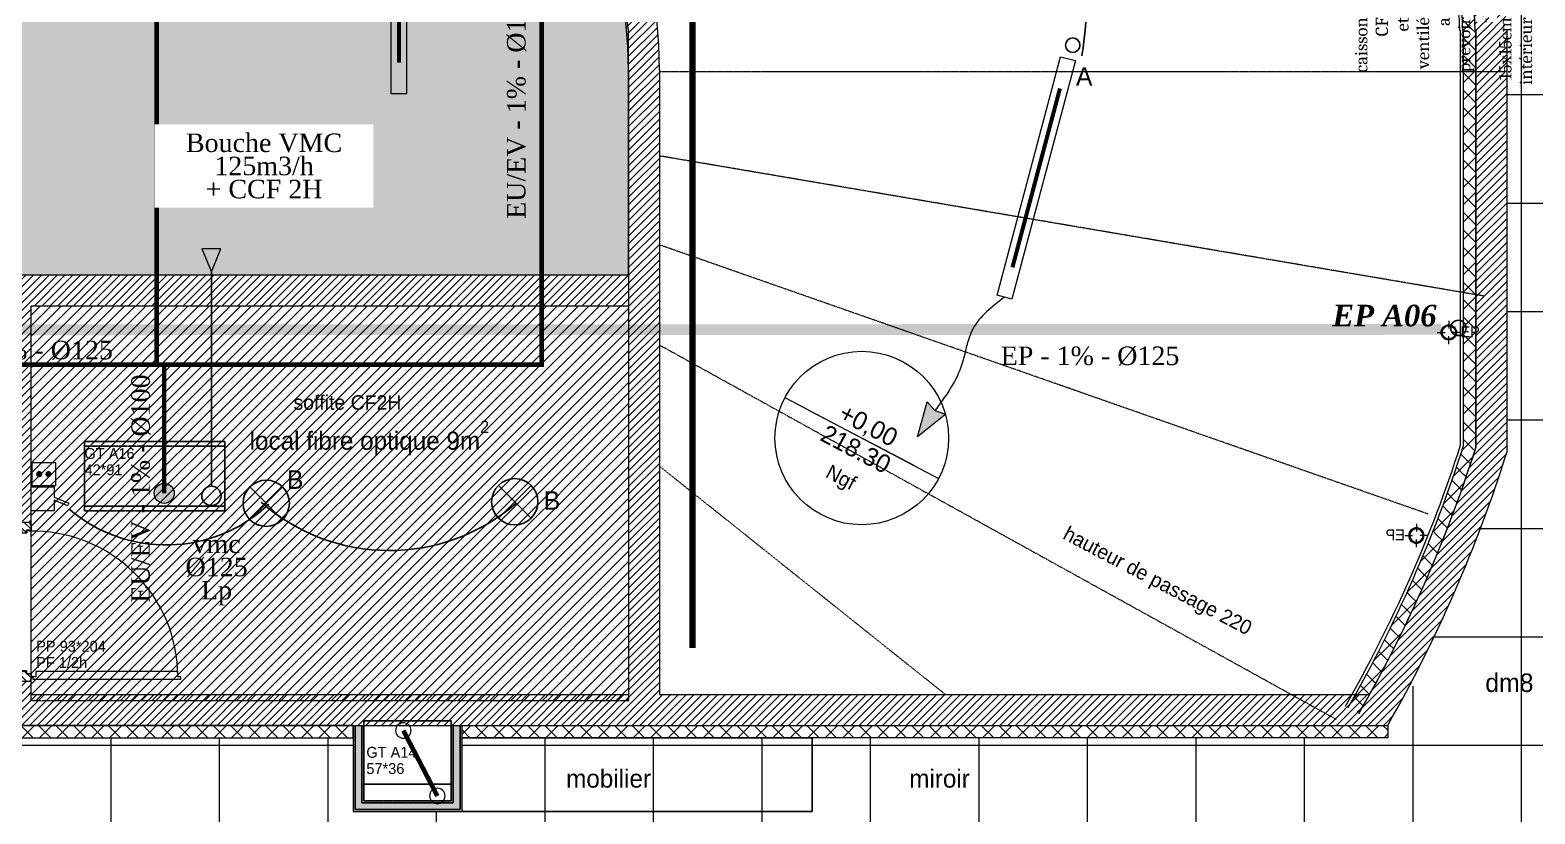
# Model space of a CAD drawing. Header units: centimetres. Extents: x 1724 to 19617, y -6503 to 8072.
# Drawn here: x 4063 to 5038, y 3191 to 3699 of the extents above; entities that cross this region are included whole.
import ezdxf

# ---------------------------------------------------------------- set-up
doc = ezdxf.new("R2010")
doc.units = ezdxf.units.CM
for name, pattern in [('ISO-03', [1.5, 0.6, -0.9]), ('prlm_ef', [0.165, 0.1, -0.065]), ('prlm_ep', [2.5, 1.25, -0.25, 0.25, -0.25, 0.25, -0.25]), ('prlm_eu', [2, 1.25, -0.25, 0.25, -0.25]), ('Style de ligne -13', [0.147638, 0.098425, -0.049213]), ('VW-01', [0.41656, 0.20828, -0.20828])]:
    doc.linetypes.add(name, pattern=pattern)
for name, color, linetype in [('B Faux plafonds', 252, 'Continuous'), ('B Général', 252, 'Continuous'), ('C ANNOTATIONS-niveaux', 252, 'Continuous'), ('C ANNOTATIONS-prestations', 252, 'Continuous'), ('C ANNOTATIONS-texte', 252, 'Continuous'), ('C ANNOTATIONS-textes-numérotation gaine', 252, 'ISO-03'), ('F REMPLISSAGE-vert clair', 252, 'Continuous'), ('F REMPLISSAGE-vert foncé', 252, 'Continuous'), ('prlm-EAU-EF', 161, 'Continuous'), ('prlm-EAU-EP', 141, 'Continuous'), ('prlm-EAU-EUEV', 25, 'Continuous'), ('prlm-ELEC-CFO', 1, 'Continuous'), ('prlm-GT', 242, 'Continuous'), ('prlm-MOD', 64, 'Continuous'), ('prlm-VMC', 93, 'Continuous')]:
    doc.layers.add(name, color=color, linetype=linetype)
for name, color, linetype, lineweight in [('B Faux plafonds-1', 7, 'Continuous', 5), ('B GÈnÈral', 7, 'Continuous', 5), ('C ANNOTATIONS-prestations-1', 7, 'Continuous', 5), ('F REMPLISSAGE-vert clair-1', 7, 'Continuous', 5), ('F REMPLISSAGE-vert foncÈ', 7, 'Continuous', 5)]:
    doc.layers.add(name, color=color, linetype=linetype, lineweight=lineweight)
doc.styles.add('Eurostile', font='Eurosti.TTF')
doc.styles.add('Eurostile (italic)', font='Eurostib.TTF')
doc.styles.add('prlm-eau-ep', font='timesbi.ttf', dxfattribs={"height": 18})
doc.styles.add('prlm-eau-euev', font='pala.ttf', dxfattribs={"height": 18})
doc.styles.add('prlm-elec-cfo', font='comic.ttf', dxfattribs={"height": 12})
doc.styles.add('prlm-mod', font='cambriaz.ttf', dxfattribs={"height": 18})
doc.styles.add('prlm-vmc', font='pala.ttf', dxfattribs={"height": 14})
pattern_1 = [(45, (0.0456, -2.938), (2.4253472, -2.6458333), [])]
pattern_2 = [(45, (0.046, -2.938), (-5.656854, 5.656854), []), (135, (0.046, -2.938), (5.656854, 5.656854), [])]
pattern_3 = [(45, (0, 0), (2.42535, -2.64583), [])]

# ---------------------------------------------------------------- blocks, each defined once
blk = doc.blocks.new('xi.ep')
at = {"layer": 'prlm-EAU-EP', "color": 0, "linetype": 'ByBlock', "lineweight": -2}
blk.add_circle((0, 0), 5, dxfattribs=at)
blk = doc.blocks.new('xi.be')
at = {"layer": 'prlm-VMC', "color": 0, "linetype": 'ByBlock', "lineweight": 5, "flags": 128}
blk.add_lwpolyline([(-6.17, -15), (6.17, -15), (0, 0)], close=True, dxfattribs=at)
at = {"layer": 'prlm-VMC', "color": 0, "linetype": 'ByBlock', "lineweight": 5}
blk.add_solid([(0, -1), (5.17, -14), (-5.17, -14), (0, -1)], dxfattribs=at)
blk = doc.blocks.new('xi.chu')
at = {"layer": 'prlm-EAU-EUEV', "linetype": 'ByBlock', "lineweight": 5}
blk.add_hatch(color=0, dxfattribs=at).paths.add_polyline_path([(6.5, 0, 1), (-6.5, 0, 1)])
at = {"layer": 'prlm-EAU-EUEV', "color": 0, "linetype": 'ByBlock', "lineweight": 5}
blk.add_circle((0, 0), 6.5, dxfattribs=at)
blk = doc.blocks.new('xi.eu')
at = {"layer": 'B Général', "linetype": 'Continuous', "lineweight": 18}
blk.add_circle((0, 0), 5, dxfattribs=at)
blk = doc.blocks.new('xi.lumB')
at = {"layer": 'prlm-ELEC-CFO', "color": 0, "linetype": 'ByBlock'}
for p, q in [((10.61, 10.61), (-10.61, -10.61)), ((-10.61, 10.61), (10.61, -10.61))]:
    blk.add_line(p, q, dxfattribs=at)
blk.add_circle((0, 0), 15, dxfattribs=at)
blk = doc.blocks.new('xi.sa-sail')
at = {"layer": 'prlm-ELEC-CFO', "color": 0, "linetype": 'ByBlock', "lineweight": -2, "flags": 128}
blk.add_lwpolyline([(-1.07, 15), (2.96, 24.33), (4.64, 23.6), (0.91, 15), (7.82, 15), (7.82, 0), (-7.82, 0), (-7.82, 15)], close=True, dxfattribs=at)
blk = doc.blocks.new('xi.pc-sail')
at = {"layer": 'prlm-ELEC-CFO', "color": 0, "linetype": 'ByBlock', "lineweight": -2, "flags": 128}
blk.add_lwpolyline([(-7.5, 15), (7.5, 15), (7.5, 0), (-7.5, 0)], close=True, dxfattribs=at)
at = {"layer": 'prlm-ELEC-CFO', "color": 0, "linetype": 'ByBlock', "lineweight": 5, "const_width": 2}
for points in [[(-4, 7.5, 1), (-2, 7.5, 1)], [(2, 7.5, 1), (4, 7.5, 1)]]:
    blk.add_lwpolyline(points, format="xyb", close=True, dxfattribs=at)
blk = doc.blocks.new('xi.lumA')
at = {"layer": 'prlm-ELEC-CFO', "color": 0, "linetype": 'ByBlock', "lineweight": -2, "ltscale": 50}
blk.add_lwpolyline([(-80, -5), (-80, 5), (80, 5), (80, -5)], close=True, dxfattribs=at)
at = {"layer": 'prlm-ELEC-CFO', "color": 0, "linetype": 'ByBlock', "lineweight": 5, "ltscale": 50, "const_width": 2.6}
blk.add_lwpolyline([(-60, 0), (60, 0), (60, 0)], dxfattribs=at)
blk = doc.blocks.new('xi.fl')
at = {"layer": 'prlm-ELEC-CFO'}
blk.add_hatch(color=0, dxfattribs=at).paths.add_polyline_path([(20.38, 0), (-1.98, -7.2), (0, 0), (-1.98, 7.2)])
at = {"layer": 'prlm-ELEC-CFO', "color": 0, "lineweight": 5}
blk.add_lwpolyline([(20.38, 0), (-1.98, -7.2), (0, 0), (-1.98, 7.2)], close=True, dxfattribs=at)
blk = doc.blocks.new('EP')
at = {"layer": 'B GÈnÈral', "linetype": 'Continuous', "lineweight": 0}
h = blk.add_hatch(color=7, dxfattribs=at)
edge = h.paths.add_edge_path()
edge.add_arc((0, 0), 5, 0, 180, ccw=False)
edge.add_arc((0, 0), 5, 180, 360, ccw=False)
edge = h.paths.add_edge_path()
edge.add_arc((0, 0), 4.33, 0, 180, ccw=False)
edge.add_arc((0, 0), 4.33, 180, 360, ccw=False)
at = {"layer": 'B Général', "color": 7, "linetype": 'Continuous', "lineweight": 5}
for p, q in [((-7.5, 0), (-2.5, 0)), ((0, 7.5), (0, 2.5)), ((7.5, 0), (2.5, 0)), ((0, -7.5), (0, -2.5))]:
    blk.add_line(p, q, dxfattribs=at)
at = {"layer": 'B Général', "color": 7, "linetype": 'Continuous', "lineweight": 5, "flags": 128}
for points in [[(-5, 0, -1), (5, 0, -1)], [(-4.33, 0, -1), (4.33, 0, -1)]]:
    blk.add_lwpolyline(points, format="xyb", close=True, dxfattribs=at)
at = {"layer": 'C ANNOTATIONS-prestations', "insert": (7.5, 3.98), "char_height": 7.049, "attachment_point": 1, "line_spacing_factor": 0.895453, "style": 'Eurostile'}
blk.add_mtext('EP', dxfattribs=at)
blk = doc.blocks.new('Groupe-72-1')
at = {"layer": 'B Général', "color": 7, "linetype": 'VW-01', "lineweight": 5, "flags": 128}
blk.add_lwpolyline([(4279.44, 3251.39), (4336.07, 3251.39), (4336.07, 3202.48), (4279.44, 3202.48)], close=True, dxfattribs=at)
at = {"layer": 'C ANNOTATIONS-textes-numérotation gaine', "color": 7, "linetype": 'VW-01', "flags": 128}
blk.add_lwpolyline([(4098.44, 3390.48), (4098.44, 3432.48), (4189.44, 3432.48), (4189.44, 3390.48)], close=True, dxfattribs=at)
at = {"layer": 'C ANNOTATIONS-textes-numérotation gaine', "color": 7, "char_height": 7.049, "attachment_point": 1, "line_spacing_factor": 0.895453, "style": 'Eurostile'}
for s, insert, width in [('GT A16\\P42*91', (4098.44, 3431.16), 86), ('GT A14\\P57*36', (4281.07, 3237.43), 55)]:
    blk.add_mtext(s, dxfattribs=dict(at, insert=insert, width=width))
blk = doc.blocks.new('PP 93_204 PF1_2h mur20')
at = {"layer": 'B GÈnÈral', "linetype": 'Continuous', "lineweight": 5}
h = blk.add_hatch(dxfattribs=at)
h.set_pattern_fill('50_BETON', style=0, pattern_type=2)
h.set_pattern_definition(pattern_3)
edge = h.paths.add_edge_path()
edge.add_line((-51.6, -8.95), (-50.94, -8.37))
edge.add_line((-50.94, -8.37), (-50.93, -8.36))
edge.add_arc((-50.79, -8.52), 0.2, 48.99091, 131.00909, ccw=False)
edge.add_line((-50.66, -8.36), (-50.65, -8.37))
edge.add_line((-50.65, -8.37), (-50.1, -8.86))
edge.add_line((-50.1, -8.86), (-50.1, -8.86))
edge.add_arc((-50.06, -8.82), 0.05, 228.99091, 270)
edge.add_line((-50.06, -8.87), (-50.06, -8.87))
edge.add_line((-50.06, -8.87), (-46.7, -8.87))
edge.add_line((-46.7, -8.87), (-46.69, -8.87))
edge.add_arc((-46.69, -8.83), 0.0435, 270, 360)
edge.add_line((-46.65, -8.83), (-46.65, 2.7))
edge.add_arc((-46.48, 2.7), 0.174, 90, 180, ccw=False)
edge.add_line((-46.48, 2.87), (-46.45, 2.87))
edge.add_line((-46.45, 2.87), (-44.9, 2.87))
edge.add_line((-44.9, 2.87), (-44.89, 2.87))
edge.add_arc((-44.89, 2.91), 0.0435, 270, 360)
edge.add_line((-44.85, 2.91), (-44.85, 5.96))
edge.add_arc((-44.89, 5.96), 0.0435, 0, 90)
edge.add_line((-44.89, 6), (-44.9, 6))
edge.add_line((-44.9, 6), (-46.45, 6))
edge.add_line((-46.45, 6), (-46.48, 6))
edge.add_arc((-46.48, 6.17), 0.174, 180, 270, ccw=False)
edge.add_line((-46.65, 6.17), (-46.65, 8.83))
edge.add_arc((-46.69, 8.83), 0.0435, 0, 90)
edge.add_line((-46.69, 8.87), (-46.7, 8.87))
edge.add_line((-46.7, 8.87), (-50.06, 8.87))
edge.add_line((-50.06, 8.87), (-50.06, 8.87))
edge.add_arc((-50.06, 8.82), 0.05, 90, 131.00909)
edge.add_line((-50.1, 8.86), (-50.1, 8.86))
edge.add_line((-50.1, 8.86), (-50.65, 8.37))
edge.add_line((-50.65, 8.37), (-50.66, 8.37))
edge.add_arc((-50.79, 8.52), 0.2, 233.09668, 311.00909, ccw=False)
edge.add_line((-50.91, 8.36), (-50.92, 8.36))
edge.add_line((-50.92, 8.36), (-51.44, 8.81))
edge.add_line((-51.44, 8.81), (-51.44, 8.81))
edge.add_line((-51.44, 8.81), (-51.6, 8.95))
edge.add_line((-51.6, 8.95), (-51.6, -8.95))
h = blk.add_hatch(dxfattribs=at)
h.set_pattern_fill('50_BETON', style=0, pattern_type=2)
h.set_pattern_definition(pattern_3)
edge = h.paths.add_edge_path()
edge.add_line((51.6, -8.95), (50.94, -8.37))
edge.add_line((50.94, -8.37), (50.93, -8.36))
edge.add_arc((50.79, -8.52), 0.2, 48.99091, 131.00909)
edge.add_line((50.66, -8.36), (50.65, -8.37))
edge.add_line((50.65, -8.37), (50.1, -8.86))
edge.add_line((50.1, -8.86), (50.1, -8.86))
edge.add_arc((50.06, -8.82), 0.05, 270, 311.00909, ccw=False)
edge.add_line((50.06, -8.87), (50.06, -8.87))
edge.add_line((50.06, -8.87), (46.7, -8.87))
edge.add_line((46.7, -8.87), (46.69, -8.87))
edge.add_arc((46.69, -8.83), 0.0435, 180, 270, ccw=False)
edge.add_line((46.65, -8.83), (46.65, 2.7))
edge.add_arc((46.48, 2.7), 0.174, 0, 90)
edge.add_line((46.48, 2.87), (46.45, 2.87))
edge.add_line((46.45, 2.87), (44.9, 2.87))
edge.add_line((44.9, 2.87), (44.89, 2.87))
edge.add_arc((44.89, 2.91), 0.0435, 180, 270, ccw=False)
edge.add_line((44.85, 2.91), (44.85, 5.96))
edge.add_arc((44.89, 5.96), 0.0435, 90, 180, ccw=False)
edge.add_line((44.89, 6), (44.9, 6))
edge.add_line((44.9, 6), (46.45, 6))
edge.add_line((46.45, 6), (46.48, 6))
edge.add_arc((46.48, 6.17), 0.174, 270, 360)
edge.add_line((46.65, 6.17), (46.65, 8.83))
edge.add_arc((46.69, 8.83), 0.0435, 90, 180, ccw=False)
edge.add_line((46.69, 8.87), (46.7, 8.87))
edge.add_line((46.7, 8.87), (50.06, 8.87))
edge.add_line((50.06, 8.87), (50.06, 8.87))
edge.add_arc((50.06, 8.82), 0.05, 48.99091, 90, ccw=False)
edge.add_line((50.1, 8.86), (50.1, 8.86))
edge.add_line((50.1, 8.86), (50.65, 8.37))
edge.add_line((50.65, 8.37), (50.66, 8.37))
edge.add_arc((50.79, 8.52), 0.2, 228.99091, 306.90332)
edge.add_line((50.91, 8.36), (50.92, 8.36))
edge.add_line((50.92, 8.36), (51.44, 8.81))
edge.add_line((51.44, 8.81), (51.44, 8.81))
edge.add_line((51.44, 8.81), (51.6, 8.95))
edge.add_line((51.6, 8.95), (51.6, -8.95))
at = {"layer": 'B Général', "linetype": 'Style de ligne -13', "lineweight": 5}
for p, q in [((46.7, 9), (-46.7, 9)), ((46.7, -9), (-46.7, -9))]:
    blk.add_line(p, q, dxfattribs=at)
at = {"layer": 'B Général', "color": 7, "linetype": 'Continuous', "lineweight": 5, "flags": 128}
blk.add_lwpolyline([(45, 12), (48.5, 12), (48.5, 10), (50, 10), (50.01, 106), (48.51, 106), (48.51, 104), (45.01, 104)], close=True, dxfattribs=at)
at = {"layer": 'B Général', "linetype": 'Continuous', "lineweight": 5, "flags": 128}
for points in [[(-46.5, 8.83), (-46.5, 6.17, 0.414214), (-46.46, 6.13), (-46.45, 6.13), (-44.9, 6.13), (-44.87, 6.13, -0.414214), (-44.7, 5.96), (-44.7, 2.91, -0.414214), (-44.87, 2.74), (-44.9, 2.74), (-46.45, 2.74), (-46.46, 2.74, 0.414214), (-46.5, 2.7), (-46.5, -8.83, -0.414214), (-46.67, -9), (-46.7, -9), (-50.06, -9), (-50.07, -9, -0.18087), (-50.2, -8.95), (-50.2, -8.95), (-50.76, -8.47), (-50.76, -8.46, 0.373975), (-50.83, -8.46), (-50.83, -8.47), (-51.49, -9.04), (-51.6, -8.95), (-50.94, -8.37), (-50.93, -8.36, -0.373975), (-50.66, -8.36), (-50.65, -8.37), (-50.1, -8.86), (-50.1, -8.86, 0.18087), (-50.06, -8.87), (-50.06, -8.87), (-46.7, -8.87), (-46.69, -8.87, 0.414214), (-46.65, -8.83), (-46.65, 2.7, -0.414214), (-46.48, 2.87), (-46.45, 2.87), (-44.9, 2.87), (-44.89, 2.87, 0.414214), (-44.85, 2.91), (-44.85, 5.96, 0.414214), (-44.89, 6), (-44.9, 6), (-46.45, 6), (-46.48, 6, -0.414214), (-46.65, 6.17), (-46.65, 8.83, 0.414214), (-46.69, 8.87), (-46.7, 8.87), (-50.06, 8.87), (-50.06, 8.87, 0.18087), (-50.1, 8.86), (-50.1, 8.86), (-50.65, 8.37), (-50.66, 8.37, -0.353689), (-50.91, 8.36), (-50.92, 8.36), (-51.44, 8.81), (-51.44, 8.81), (-51.6, 8.95), (-51.49, 9.04), (-50.88, 8.51, 0.385556), (-50.77, 8.46), (-50.76, 8.47), (-50.2, 8.95), (-50.2, 8.95, -0.18087), (-50.07, 9), (-50.06, 9), (-46.7, 9), (-46.67, 9, -0.414214)], [(46.5, 8.83), (46.5, 6.17, -0.414214), (46.46, 6.13), (46.45, 6.13), (44.9, 6.13), (44.87, 6.13, 0.414214), (44.7, 5.96), (44.7, 2.91, 0.414214), (44.87, 2.74), (44.9, 2.74), (46.45, 2.74), (46.46, 2.74, -0.414214), (46.5, 2.7), (46.5, -8.83, 0.414214), (46.67, -9), (46.7, -9), (50.06, -9), (50.07, -9, 0.18087), (50.2, -8.95), (50.2, -8.95), (50.76, -8.47), (50.76, -8.46, -0.373975), (50.83, -8.46), (50.83, -8.47), (51.49, -9.04), (51.6, -8.95), (50.94, -8.37), (50.93, -8.36, 0.373975), (50.66, -8.36), (50.65, -8.37), (50.1, -8.86), (50.1, -8.86, -0.18087), (50.06, -8.87), (50.06, -8.87), (46.7, -8.87), (46.69, -8.87, -0.414214), (46.65, -8.83), (46.65, 2.7, 0.414214), (46.48, 2.87), (46.45, 2.87), (44.9, 2.87), (44.89, 2.87, -0.414214), (44.85, 2.91), (44.85, 5.96, -0.414214), (44.89, 6), (44.9, 6), (46.45, 6), (46.48, 6, 0.414214), (46.65, 6.17), (46.65, 8.83, -0.414214), (46.69, 8.87), (46.7, 8.87), (50.06, 8.87), (50.06, 8.87, -0.18087), (50.1, 8.86), (50.1, 8.86), (50.65, 8.37), (50.66, 8.37, 0.353689), (50.91, 8.36), (50.92, 8.36), (51.44, 8.81), (51.44, 8.81), (51.6, 8.95), (51.49, 9.04), (50.88, 8.51, -0.385556), (50.77, 8.46), (50.76, 8.47), (50.2, 8.95), (50.2, 8.95, 0.18087), (50.07, 9), (50.06, 9), (46.7, 9), (46.67, 9, 0.414214)]]:
    blk.add_lwpolyline(points, format="xyb", close=True, dxfattribs=at)
at = {"layer": 'B Général', "color": 250, "linetype": 'Continuous', "lineweight": 5, "true_color": 0x444444, "flags": 128}
blk.add_lwpolyline([(0, -20.5), (-14, -41.85), (14, -41.85)], close=True, dxfattribs=at)
at = {"layer": 'B Général', "linetype": 'Continuous', "lineweight": 5}
blk.add_circle((48.5, 9.5), 0.5, dxfattribs=at)
at = {"layer": 'B Général', "color": 7, "linetype": 'Continuous', "lineweight": 5}
blk.add_arc((48.5, 9.5), 94.5, 90, 181.23226, dxfattribs=at)
at = {"layer": 'C ANNOTATIONS-prestations', "insert": (25.18, 12.23), "char_height": 7.049, "attachment_point": 1, "rotation": 90, "line_spacing_factor": 0.895453, "style": 'Eurostile'}
blk.add_mtext('PP 93*204\\PPF 1/2h\\P', dxfattribs=at)
blk = doc.blocks.new('Groupe-101-1')
at = {"layer": 'C ANNOTATIONS-niveaux', "color": 7, "linetype": 'Continuous', "lineweight": 5}
for p, q in [((4552.3, 3463.89), (4651.86, 3411.51)), ((4568.89, 3455.16), (4635.27, 3420.24))]:
    blk.add_line(p, q, dxfattribs=at)
blk.add_circle((4602.08, 3437.7), 56.25, dxfattribs=at)
at = {"layer": 'C ANNOTATIONS-niveaux', "color": 7, "attachment_point": 2, "rotation": 332.25203, "line_spacing_factor": 0.895453, "style": 'Eurostile'}
for s, insert, char_height in [('+0,00', (4609.19, 3451.22), 11.748), ('218.30', (4601.06, 3435.76), 11.748), ('Ngf', (4590.89, 3416.43), 9.398)]:
    blk.add_mtext(s, dxfattribs=dict(at, insert=insert, char_height=char_height))
blk = doc.blocks.new('Groupe-102-1')
at = {"layer": 'B Général', "color": 8, "linetype": 'VW-01', "lineweight": 5, "true_color": 0x808080}
for p, q in [((5017.9, 3675.03), (4470.95, 3675.03)), ((5005.63, 3529.64), (4470.95, 3620.59)), ((4969.14, 3388.37), (4470.95, 3562.91)), ((4909.48, 3255.21), (4470.95, 3497.92)), ((4656.27, 3271.39), (4470.95, 3419.42))]:
    blk.add_line(p, q, dxfattribs=at)

msp = doc.modelspace()

# ---------------------------------------------------------------- hatches: boundary and pattern name
at = {"layer": 'B GÈnÈral', "linetype": 'Continuous', "lineweight": 5}
h = msp.add_hatch(dxfattribs=at)
h.set_pattern_fill('50_BETON', style=0, pattern_type=2)
h.set_pattern_definition(pattern_1)
edge = h.paths.add_edge_path()
edge.add_arc((4134.513, 3673.282), 865.495, 1.693981, 89.233818)
edge.add_line((4146.086, 4538.7), (4146.353, 4558.698))
edge.add_arc((4134.513, 3673.282), 885.495, 1.693981, 89.233818, ccw=False)
edge.add_line((5019.621, 3699.458), (4999.63, 3698.867))
at = {"layer": 'B GÈnÈral', "linetype": 'Continuous', "lineweight": 5, "true_color": 0x808080}
h = msp.add_hatch(dxfattribs=at)
h.set_pattern_fill('02_ISOLANT', color=8, style=0, pattern_type=2)
h.set_pattern_definition(pattern_2)
edge = h.paths.add_edge_path()
edge.add_arc((4134.513, 3673.282), 857.495, 1.721837, 89.233818)
edge.add_line((4145.979, 4530.7), (4146.086, 4538.7))
edge.add_arc((4134.513, 3673.282), 865.495, 1.721837, 89.233818, ccw=False)
edge.add_line((4999.617, 3699.287), (4991.621, 3699.047))
at = {"layer": 'B GÈnÈral', "linetype": 'Continuous', "lineweight": 5}
h = msp.add_hatch(dxfattribs=at)
h.set_pattern_fill('50_BETON', style=0, pattern_type=2)
h.set_pattern_definition(pattern_1)
edge = h.paths.add_edge_path()
edge.add_arc((4150.996, 3672.09), 300, 0.230034, 90)
edge.add_line((4150.996, 3972.09), (4150.996, 3992.09))
edge.add_arc((4150.996, 3672.09), 320, 0.22273, 90, ccw=False)
edge.add_line((4470.994, 3673.334), (4450.994, 3673.295))
at = {"layer": 'B GÈnÈral', "linetype": 'Continuous', "lineweight": 0, "true_color": 0xdddddd}
h = msp.add_hatch(color=254, dxfattribs=at)
edge = h.paths.add_edge_path()
edge.add_line((3170.974, 3540.451), (4450.994, 3540.451))
edge.add_line((4450.994, 3540.451), (4450.994, 3698.789))
edge.add_arc((4150.045, 3669.799), 302.342, 5.502209, 91.053936)
edge.add_line((4144.483, 3972.09), (3699.066, 3972.09))
edge.add_line((3699.066, 3972.09), (3699.066, 3872.062))
edge.add_line((3699.066, 3872.062), (3576.066, 3872.062))
edge.add_line((3576.066, 3872.062), (3576.066, 3972.09))
edge.add_line((3576.066, 3972.09), (3300.543, 3972.09))
edge.add_line((3300.543, 3972.09), (3208.098, 3664.123))
edge.add_line((3208.098, 3664.123), (3170.974, 3540.451))
at = {"layer": 'B GÈnÈral', "linetype": 'Continuous', "lineweight": 5, "true_color": 0x808080}
h = msp.add_hatch(dxfattribs=at)
h.set_pattern_fill('02_ISOLANT', color=8, angle=90, style=0, pattern_type=2)
h.set_pattern_definition([(135, (0.046, -2.938), (-5.656854, -5.656854), []), (225, (0.046, -2.938), (-5.656854, 5.656854), [])])
h.paths.add_polyline_path([(4992.008, 3429.736), (5000.008, 3428.49), (5000.008, 3699.174), (4992.008, 3699.174)])
at = {"layer": 'B GÈnÈral', "linetype": 'Continuous', "lineweight": 5}
h = msp.add_hatch(dxfattribs=at)
h.set_pattern_fill('50_BETON', style=0, pattern_type=2)
h.set_pattern_definition(pattern_1)
h.paths.add_polyline_path([(5000.008, 3428.49), (5020.008, 3425.401), (5020.008, 3699.174), (5000.008, 3699.174)])
h = msp.add_hatch(dxfattribs=at)
h.set_pattern_fill('50_BETON', style=0, pattern_type=2)
h.set_pattern_definition(pattern_1)
h.paths.add_polyline_path([(4450.994, 3268.451), (4470.994, 3268.451), (4470.994, 3673.334), (4450.994, 3673.295)])
h = msp.add_hatch(dxfattribs=at)
h.set_pattern_fill('50_BETON', style=0, pattern_type=2)
h.set_pattern_definition(pattern_1)
h.paths.add_polyline_path([(3982.571, 3540.451), (3982.571, 3520.451), (4450.994, 3520.451), (4450.994, 3540.451)])
h = msp.add_hatch(dxfattribs=at)
h.set_pattern_fill('50_BETON', style=0, pattern_type=2)
h.set_pattern_definition(pattern_1)
h.paths.add_polyline_path([(4063.966, 3520.451), (4045.966, 3520.451), (4045.966, 3380.051), (4063.966, 3380.051)])
at = {"layer": 'B GÈnÈral', "linetype": 'Continuous', "lineweight": 5, "true_color": 0x808080}
h = msp.add_hatch(dxfattribs=at)
h.set_pattern_fill('02_ISOLANT', color=8, style=0, pattern_type=2)
h.set_pattern_definition(pattern_2)
edge = h.paths.add_edge_path()
edge.add_arc((4150.996, 3698.786), 883, 330.198768, 342.259885)
edge.add_line((4992.008, 3429.736), (5000.008, 3428.49))
edge.add_arc((4150.996, 3698.786), 891, 330.198768, 342.340299, ccw=False)
edge.add_line((4924.166, 3255.966), (4917.224, 3259.942))
at = {"layer": 'B GÈnÈral', "linetype": 'Continuous', "lineweight": 5}
h = msp.add_hatch(dxfattribs=at)
h.set_pattern_fill('50_BETON', style=0, pattern_type=2)
h.set_pattern_definition(pattern_1)
h.paths.add_polyline_path([(4045.966, 3276.851), (4045.966, 3268.451), (4063.966, 3268.451), (4063.966, 3276.851)])
h = msp.add_hatch(dxfattribs=at)
h.set_pattern_fill('50_BETON', style=0, pattern_type=2)
h.set_pattern_definition(pattern_1)
h.paths.add_polyline_path([(4942.905, 3248.451), (4931.184, 3268.451), (3998.646, 3268.451), (3998.646, 3248.451)])
at = {"layer": 'B GÈnÈral', "linetype": 'Continuous', "lineweight": 0, "true_color": 0xdddddd}
msp.add_hatch(color=254, dxfattribs=at).paths.add_polyline_path([(4450.488, 3264.451), (4450.994, 3264.451), (4450.994, 3264.942), (4450.488, 3264.942)])
at = {"layer": 'B GÈnÈral', "linetype": 'Continuous', "lineweight": 5, "true_color": 0x808080}
h = msp.add_hatch(dxfattribs=at)
h.set_pattern_fill('02_ISOLANT', color=8, style=0, pattern_type=2)
h.set_pattern_definition(pattern_2)
h.paths.add_polyline_path([(4272.488, 3240.451), (4272.488, 3248.451), (3998.646, 3248.451), (3998.646, 3240.451)])
h = msp.add_hatch(dxfattribs=at)
h.set_pattern_fill('02_ISOLANT', color=8, style=0, pattern_type=2)
h.set_pattern_definition(pattern_2)
h.paths.add_polyline_path([(4343.119, 3248.451), (4942.905, 3248.451), (4942.905, 3240.451), (4343.119, 3240.451)])

# ---------------------------------------------------------------- linework, layer by layer
at = {"layer": 'B GÈnÈral', "color": 9, "linetype": 'Continuous', "true_color": 0xc0dcc0}
for points in [[(4272.488, 3248.451), (4279.488, 3248.451), (4272.488, 3192.545), (4279.488, 3199.545)], [(4343.119, 3192.545), (4336.119, 3199.545), (4343.119, 3248.451), (4336.119, 3248.451)], [(4272.488, 3192.545), (4279.488, 3199.545), (4343.119, 3192.545), (4336.119, 3199.545)]]:
    msp.add_solid(points, dxfattribs=at)
at = {"layer": 'B Général', "color": 7, "linetype": 'Continuous', "lineweight": 5}
for p, q in [((4990.008, 3430.048), (4990.008, 3699.174)), ((4992.008, 3429.736), (4992.008, 3699.174)), ((5000.008, 3428.49), (5000.008, 3699.174)), ((5000.008, 3699.174), (5000.008, 3428.49)), ((5020.008, 3699.174), (5020.008, 3425.401)), ((4450.994, 3673.295), (4450.994, 3268.451)), ((4470.994, 3673.334), (4470.994, 3268.451)), ((3982.571, 3540.451), (4450.994, 3540.451)), ((4063.966, 3520.451), (4450.994, 3520.451)), ((4063.966, 3380.051), (4063.966, 3520.451)), ((4063.966, 3380.051), (4045.966, 3380.051)), ((4063.966, 3276.851), (4045.966, 3276.851)), ((4063.966, 3268.451), (4063.966, 3276.851)), ((4063.966, 3268.451), (4450.994, 3268.451)), ((4470.994, 3268.451), (4931.184, 3268.451)), ((3998.646, 3248.451), (4942.905, 3248.451))]:
    msp.add_line(p, q, dxfattribs=at)
at = {"layer": 'B Général', "color": 7, "linetype": 'Continuous', "lineweight": 13}
for p, q in [((4990.008, 3430.048), (4990.008, 3699.174)), ((5000.008, 3428.49), (5000.008, 3699.174)), ((4570.046, 3192.545), (4570.046, 3240.451)), ((4343.119, 3192.545), (4570.046, 3192.545))]:
    msp.add_line(p, q, dxfattribs=at)
at = {"layer": 'B Général', "color": 7, "linetype": 'Continuous', "lineweight": 18}
for p, q in [((5000.008, 3699.174), (5000.008, 3428.49)), ((5020.008, 3699.174), (5020.008, 3425.401)), ((4450.994, 3673.295), (4450.994, 3268.451)), ((4470.994, 3673.334), (4470.994, 3268.451)), ((3982.571, 3540.451), (4450.994, 3540.451)), ((4063.966, 3520.451), (4450.994, 3520.451)), ((4063.966, 3380.051), (4063.966, 3520.451)), ((4063.966, 3268.451), (4063.966, 3276.851)), ((4063.966, 3268.451), (4450.994, 3268.451)), ((4470.994, 3268.451), (4931.184, 3268.451)), ((3998.646, 3248.451), (4942.905, 3248.451))]:
    msp.add_line(p, q, dxfattribs=at)
at = {"layer": 'B Général', "color": 98, "linetype": 'Continuous', "lineweight": 13, "true_color": 0x004400}
for p, q in [((4272.488, 3248.451), (4272.488, 3192.545)), ((4279.488, 3248.451), (4279.488, 3199.545)), ((4336.119, 3199.545), (4336.119, 3248.451)), ((4343.119, 3192.545), (4343.119, 3248.451)), ((4279.488, 3199.545), (4336.119, 3199.545)), ((4272.488, 3192.545), (4343.119, 3192.545))]:
    msp.add_line(p, q, dxfattribs=at)
at = {"layer": 'B Général', "color": 7, "linetype": 'Continuous', "lineweight": 5, "flags": 128}
msp.add_lwpolyline([(3170.974, 3540.451), (4450.994, 3540.451), (4450.994, 3698.789, 0.3916528), (4144.483, 3972.09), (3699.066, 3972.09), (3699.066, 3872.062), (3576.066, 3872.062), (3576.066, 3972.09), (3300.543, 3972.09), (3208.098, 3664.123)], format="xyb", close=True, dxfattribs=at)
for points in [[(4450.488, 3264.451), (4450.994, 3264.451), (4450.994, 3264.942), (4450.488, 3264.942)], [(4272.488, 3240.451), (4272.488, 3248.451), (3998.646, 3248.451), (3998.646, 3240.451)], [(4343.119, 3248.451), (4942.905, 3248.451), (4942.905, 3240.451), (4343.119, 3240.451)]]:
    msp.add_lwpolyline(points, close=True, dxfattribs=at)
at = {"layer": 'B Général', "color": 7, "linetype": 'Continuous', "lineweight": 13, "flags": 128}
msp.add_lwpolyline([(4343.119, 3240.451), (4570.046, 3240.451), (4570.046, 3192.545), (4343.119, 3192.545)], close=True, dxfattribs=at)
at = {"layer": 'B Général', "color": 7, "linetype": 'Continuous', "lineweight": 18}
for centre, radius, start, end in [((4134.513, 3673.282), 865.495, 1.693981, 89.233818), ((4150.996, 3672.09), 320, 0.22273, 90), ((4150.996, 3672.09), 300, 0.230034, 90), ((4150.996, 3698.786), 891, 331.119768, 342.340299)]:
    msp.add_arc(centre, radius, start, end, dxfattribs=at)
at = {"layer": 'B Général', "color": 7, "linetype": 'Continuous', "lineweight": 5}
for centre, radius, start, end in [((4134.513, 3673.282), 865.495, 1.693981, 89.233818), ((4134.513, 3673.282), 855.495, 1.721837, 89.233818), ((4134.513, 3673.282), 857.495, 1.721837, 89.233818), ((4150.996, 3672.09), 320, 0.22273, 90), ((4150.996, 3672.09), 300, 0.230034, 90), ((4150.996, 3698.786), 881, 330.198768, 342.239551), ((4150.996, 3698.786), 883, 330.198768, 342.259885), ((4150.996, 3698.786), 891, 330.198768, 342.340299), ((4150.996, 3698.786), 891, 331.119768, 342.340299)]:
    msp.add_arc(centre, radius, start, end, dxfattribs=at)
at = {"layer": 'B Général', "color": 7, "linetype": 'Continuous', "lineweight": 13}
for centre, radius, start, end in [((4134.513, 3673.282), 855.495, 1.721837, 89.233818), ((4150.996, 3698.786), 881, 330.198768, 342.239551), ((4150.996, 3698.786), 891, 330.198768, 342.340299)]:
    msp.add_arc(centre, radius, start, end, dxfattribs=at)
at = {"layer": 'F REMPLISSAGE-vert clair'}
for p, q in [((4273.788, 3248.451), (4273.788, 3193.845)), ((4278.188, 3248.451), (4278.188, 3198.245)), ((4337.419, 3198.245), (4337.419, 3248.451)), ((4341.819, 3193.845), (4341.819, 3248.451)), ((4278.188, 3198.245), (4337.419, 3198.245)), ((4273.788, 3193.845), (4341.819, 3193.845))]:
    msp.add_line(p, q, dxfattribs=at)
at = {"layer": 'F REMPLISSAGE-vert clair-1', "color": 9, "linetype": 'Continuous', "true_color": 0xc0dcc0}
for points in [[(4278.188, 3248.451), (4273.788, 3248.451), (4278.188, 3198.245), (4273.788, 3193.845)], [(4337.419, 3198.245), (4341.819, 3193.845), (4337.419, 3248.451), (4341.819, 3248.451)], [(4278.188, 3198.245), (4273.788, 3193.845), (4337.419, 3198.245), (4341.819, 3193.845)]]:
    msp.add_solid(points, dxfattribs=at)
at = {"layer": 'F REMPLISSAGE-vert foncÈ', "color": 54, "linetype": 'Continuous', "true_color": 0x99aa00}
for points in [[(4273.788, 3248.451), (4272.488, 3248.451), (4273.788, 3193.845), (4272.488, 3192.545)], [(4279.488, 3248.451), (4278.188, 3248.451), (4279.488, 3199.545), (4278.188, 3198.245)], [(4336.119, 3199.545), (4337.419, 3198.245), (4336.119, 3248.451), (4337.419, 3248.451)], [(4341.819, 3193.845), (4343.119, 3192.545), (4341.819, 3248.451), (4343.119, 3248.451)], [(4279.488, 3199.545), (4278.188, 3198.245), (4336.119, 3199.545), (4337.419, 3198.245)], [(4273.788, 3193.845), (4272.488, 3192.545), (4341.819, 3193.845), (4343.119, 3192.545)]]:
    msp.add_solid(points, dxfattribs=at)
at = {"layer": 'F REMPLISSAGE-vert foncé', "color": 98, "linetype": 'Continuous', "lineweight": 13, "true_color": 0x004400}
for p, q in [((4272.488, 3248.451), (4272.488, 3192.545)), ((4279.488, 3248.451), (4279.488, 3199.545)), ((4336.119, 3199.545), (4336.119, 3248.451)), ((4343.119, 3192.545), (4343.119, 3248.451)), ((4279.488, 3199.545), (4336.119, 3199.545)), ((4272.488, 3192.545), (4343.119, 3192.545))]:
    msp.add_line(p, q, dxfattribs=at)
at = {"layer": 'F REMPLISSAGE-vert foncé'}
for p, q in [((4273.788, 3248.451), (4273.788, 3193.845)), ((4278.188, 3248.451), (4278.188, 3198.245)), ((4337.419, 3198.245), (4337.419, 3248.451)), ((4341.819, 3193.845), (4341.819, 3248.451)), ((4278.188, 3198.245), (4337.419, 3198.245)), ((4273.788, 3193.845), (4341.819, 3193.845))]:
    msp.add_line(p, q, dxfattribs=at)
at = {"layer": 'prlm-EAU-EF', "linetype": 'prlm_ef', "ltscale": 100, "const_width": 4, "flags": 128}
msp.add_lwpolyline([(3856.313, 3869.001), (4492.415, 3869.001), (4492.415, 3298.568)], dxfattribs=at)
at = {"layer": 'prlm-EAU-EP', "linetype": 'prlm_ep', "ltscale": 20, "const_width": 7, "flags": 128}
msp.add_lwpolyline([(3835.87, 3504.852), (4977.559, 3505.161)], dxfattribs=at)
at = {"layer": 'prlm-EAU-EUEV', "linetype": 'prlm_eu', "ltscale": 50, "const_width": 3, "flags": 128}
for points in [[(4145.194, 4272.347), (4145.194, 3482.286), (3838.856, 3482.286)], [(4843.196, 4124.016), (4533.304, 3923.021), (4394.758, 3923.021), (4394.758, 3482.286), (4145.194, 3482.286)], [(4150.116, 3398.897), (4150.116, 3482.286)], [(4327.114, 3202.681), (4305.104, 3245.099)]]:
    msp.add_lwpolyline(points, dxfattribs=at)
at = {"layer": 'prlm-ELEC-CFO'}
msp.add_circle((4738.825, 3689.43), 4.682, dxfattribs=at)
msp.add_arc((4520.073, 3718.674), 227.619, 350.858468, 34.950355, dxfattribs=at)
at = {"layer": 'prlm-ELEC-CFO', "lineweight": 20}
msp.add_spline([(4694.602, 3526.043), (4674.112, 3505.475), (4666.385, 3480.768), (4649.431, 3452.541)], degree=3, dxfattribs=at)
at = {"layer": 'prlm-GT'}
for points in [[(4098.442, 3432.476), (4189.442, 3432.476), (4189.442, 3390.476), (4098.442, 3390.476)], [(4279.443, 3251.389), (4336.073, 3251.389), (4336.074, 3210.389), (4279.442, 3210.389)]]:
    msp.add_lwpolyline(points, close=True, dxfattribs=at)
at = {"layer": 'prlm-VMC'}
msp.add_lwpolyline([(4180.729, 3403.492), (4180.729, 3542.389)], dxfattribs=at)
msp.add_circle((4180.729, 3397.242), 6.25, dxfattribs=at)

# ---------------------------------------------------------------- block references
at = {"layer": 'B Général', "color": 7}
msp.add_blockref('EP', (4982.508, 3503.201), dxfattribs=at)
at = {"layer": 'B Général', "color": 7, "xscale": -1}
msp.add_blockref('EP', (4961.472, 3371.562), dxfattribs=at)
at = {"layer": 'C ANNOTATIONS-prestations', "color": 7}
msp.add_blockref('Groupe-101-1', (0.046, -2.938), dxfattribs=at)
at = {"layer": 'prlm-EAU-EP'}
msp.add_blockref('xi.ep', (4988.712, 3506.139), dxfattribs=at)
at = {"layer": 'prlm-EAU-EUEV'}
msp.add_blockref('xi.chu', (4150.116, 3398.897), dxfattribs=at)
at = {"layer": 'prlm-EAU-EUEV', "xscale": -1, "rotation": 270}
for p in [(4305.104, 3245.099), (4327.114, 3202.681)]:
    msp.add_blockref('xi.eu', p, dxfattribs=at)
at = {"layer": 'prlm-ELEC-CFO', "lineweight": 20}
for name, p, rotation in [('xi.lumA', (4302.169, 3738.001), 90), ('xi.lumA', (4715.129, 3603.364), 255.1323328922743), ('xi.fl', (4649.431, 3452.541), 236.4989376407647), ('xi.pc-sail', (4072.16, 3418.85), 180), ('xi.sa-sail', (4063.92, 3395.389), 270)]:
    msp.add_blockref(name, p, dxfattribs=dict(at, rotation=rotation))
msp.add_blockref('xi.lumB', (4377.25, 3393.459), dxfattribs=at)
at = {"layer": 'prlm-VMC', "rotation": 180}
msp.add_blockref('xi.be', (4180.729, 3542.389), dxfattribs=at)

# ---------------------------------------------------------------- texts
at = {"layer": 'B Général', "color": 7, "insert": (4233.932, 3462.489), "char_height": 9.39822, "width": 114.26443, "attachment_point": 1, "line_spacing_factor": 0.895453, "style": 'Eurostile'}
msp.add_mtext('soffite CF2H', dxfattribs=at)
at = {"layer": 'C ANNOTATIONS-prestations', "color": 7, "insert": (4796.086, 3346.529), "char_height": 9.39822, "width": 176.51983, "attachment_point": 2, "rotation": 332.252029, "line_spacing_factor": 0.895453, "style": 'Eurostile'}
msp.add_mtext('hauteur de passage 220 ', dxfattribs=at)
at = {"layer": 'C ANNOTATIONS-texte', "color": 7, "insert": (4205.495, 3445.942), "char_height": 11.74778, "width": 207.46776, "attachment_point": 1, "line_spacing_factor": 0.895453, "style": 'Eurostile'}
msp.add_mtext('local fibre optique 9m{\\H0.6667x;\\S2^ ;}', dxfattribs=at)
at = {"layer": 'C ANNOTATIONS-texte', "color": 7, "char_height": 11.7478, "attachment_point": 1, "rotation": 0, "line_spacing_factor": 0.895453, "style": 'Eurostile (italic)'}
for s, insert in [('mobilier', (4410.56, 3219.843)), ('miroir', (4632.87, 3219.843))]:
    msp.add_mtext(s, dxfattribs=dict(at, insert=insert))
at = {"layer": 'prlm-EAU-EP', "attachment_point": 1}
for s, insert, char_height, width, style in [('EP A06', (4906.985, 3521.142), 14, 86.19473, 'prlm-eau-ep'), ('EP - 1% - %%C125', (4692.123, 3494.069), 12, 151.08592, 'prlm-eau-euev')]:
    msp.add_mtext(s, dxfattribs=dict(at, insert=insert, char_height=char_height, width=width, style=style))
at = {"layer": 'prlm-EAU-EUEV', "char_height": 12, "width": 190.75651, "attachment_point": 1, "rotation": 90, "style": 'prlm-eau-euev'}
for s, insert in [('EU/EV - 1% - %%C125', (4372.232, 3576.844)), ('EU/EV - 1% - %%C100', (4128.788, 3328.012))]:
    msp.add_mtext(s, dxfattribs=dict(at, insert=insert))
at = {"layer": 'prlm-EAU-EUEV', "insert": (3968.917, 3497.778), "char_height": 12, "width": 190.75651, "attachment_point": 1, "style": 'prlm-eau-euev'}
msp.add_mtext('EU/EV - 1% - %%C125', dxfattribs=at)
at = {"layer": 'prlm-ELEC-CFO', "lineweight": 20, "insert": (5021.723, 3282.1), "char_height": 12, "attachment_point": 2, "line_spacing_factor": 0.8, "style": 'prlm-elec-cfo', "bg_fill": 3, "box_fill_scale": 0.95, "bg_fill_color": 256, "bg_fill_transparency": 0}
msp.add_mtext('dm8', dxfattribs=at)
at = {"layer": 'prlm-MOD', "color": 1, "insert": (4921.723, 3707.532), "char_height": 8, "width": 1.85682, "attachment_point": 3, "rotation": 90, "style": 'prlm-mod'}
msp.add_mtext('caisson CF et ventilé a prevoir - 15x15cm intérieur ', dxfattribs=at)

# ---------------------------------------------------------------- next in the draw order: hatches: boundary and pattern name
at = {"layer": 'B GÈnÈral', "linetype": 'Continuous', "lineweight": 5}
h = msp.add_hatch(dxfattribs=at)
h.set_pattern_fill('50_BETON', style=0, pattern_type=2)
h.set_pattern_definition(pattern_1)
edge = h.paths.add_edge_path()
edge.add_line((5020.008, 3425.401), (5000.008, 3428.49))
edge.add_arc((4150.996, 3698.786), 891, 331.119768, 342.340299, ccw=False)
edge.add_line((4931.184, 3268.451), (4942.905, 3248.451))
edge.add_line((4942.905, 3248.451), (4942.905, 3248.451))
edge.add_arc((4150.996, 3698.786), 911, 330.374361, 342.536756)
edge.add_line((5020.008, 3425.401), (5020.008, 3425.401))

# ---------------------------------------------------------------- next in the draw order: linework, layer by layer
at = {"layer": 'B Général', "color": 7, "linetype": 'Continuous', "lineweight": 18}
msp.add_arc((4150.996, 3698.786), 911, 330.374361, 342.536756, dxfattribs=at)
at = {"layer": 'B Général', "color": 7, "linetype": 'Continuous', "lineweight": 5}
msp.add_arc((4150.996, 3698.786), 911, 330.374361, 342.536756, dxfattribs=at)

# ---------------------------------------------------------------- next in the draw order: texts
at = {"layer": 'prlm-ELEC-CFO', "lineweight": 20, "char_height": 12, "attachment_point": 2, "line_spacing_factor": 0.8, "style": 'prlm-elec-cfo', "bg_fill": 3, "box_fill_scale": 0.95, "bg_fill_color": 256, "bg_fill_transparency": 0}
for s, insert in [('A', (4746.241, 3675.168)), ('B', (4401.393, 3400.267))]:
    msp.add_mtext(s, dxfattribs=dict(at, insert=insert))
at = {"layer": 'prlm-VMC', "insert": (4184.09, 3372.143), "char_height": 12, "width": 129.71753, "attachment_point": 2, "line_spacing_factor": 0.75, "style": 'prlm-vmc', "bg_fill": 2}
msp.add_mtext('vmc\\P%%C125 \\PLp', dxfattribs=at)

# ---------------------------------------------------------------- next in the draw order: linework, layer by layer
at = {"layer": 'prlm-ELEC-CFO'}
for centre, radius, start, end in [((4295.925, 3487.438), 125.633, 228.687061, 310.887319), ((4151.415, 3462.23), 96.819, 229.345173, 313.367452)]:
    msp.add_arc(centre, radius, start, end, dxfattribs=at)

# ---------------------------------------------------------------- next in the draw order: block references
at = {"layer": 'B Général', "color": 7, "rotation": 270}
msp.add_blockref('PP 93_204 PF1_2h mur20', (4054.966, 3328.451), dxfattribs=at)
at = {"layer": 'prlm-ELEC-CFO', "lineweight": 20}
msp.add_blockref('xi.lumB', (4216.248, 3392.415), dxfattribs=at)

# ---------------------------------------------------------------- next in the draw order: texts
at = {"layer": 'prlm-ELEC-CFO', "lineweight": 20, "insert": (4235.018, 3413.794), "char_height": 12, "attachment_point": 2, "line_spacing_factor": 0.8, "style": 'prlm-elec-cfo', "bg_fill": 3, "box_fill_scale": 0.95, "bg_fill_color": 256, "bg_fill_transparency": 0}
msp.add_mtext('B', dxfattribs=at)

# ---------------------------------------------------------------- next in the draw order: hatches: boundary and pattern name
at = {"layer": 'B Faux plafonds-1', "linetype": 'Continuous', "lineweight": 5, "true_color": 0xaaaaaa}
h = msp.add_hatch(dxfattribs=at)
h.set_pattern_fill('F_P__SOFFITE', color=253, style=0, pattern_type=2)
h.set_pattern_definition([(45, (0.0456, -2.7174), (-3.5277778, 3.3072917), [])])
h.paths.add_polyline_path([(4063.966, 3520.451), (4450.994, 3520.451), (4450.994, 3264.451), (4063.966, 3264.451)])
at = {"layer": 'C ANNOTATIONS-prestations-1', "linetype": 'Continuous', "lineweight": 9, "true_color": 0x989898}
h = msp.add_hatch(dxfattribs=at)
h.set_pattern_fill('DALETTES TERRASSE 50X50', color=252, scale=1.406016, style=0, pattern_type=2)
h.set_pattern_definition([(0, (4678.046, 4149.45), (4e-15, -70.3008), []), (270, (4678.046, 4149.45), (70.3008, 0), [])])
h.paths.add_polyline_path([(5175.064, 2609.351), (5175.076, 3514.451), (5185.098, 3514.451), (5185.087, 4149.451), (7612.53, 4149.451), (7612.53, 4279.451), (5150.087, 4279.451), (5150.087, 4684.951), (5020.01, 4685.039), (5020.01, 4327.451), (4835.01, 4327.451), (4835.01, 4214.95), (4875.884, 4156.927), (4911.686, 4097.061), (4942.417, 4035.352), (4968.077, 3971.801), (4988.667, 3906.408), (5004.185, 3839.172), (5014.632, 3770.094), (5020.008, 3699.174), (5020.008, 3425.401), (4986.156, 3334.878), (4944.546, 3240.451), (4343.119, 3240.451), (4343.119, 3192.545), (4272.488, 3192.545), (4272.488, 3240.451), (3830.996, 3240.451), (3830.995, 2607.579), (4677.01, 2608.695), (4677.01, 2660.465), (4743.01, 2660.465), (4743.01, 2608.782)])

# ---------------------------------------------------------------- next in the draw order: linework, layer by layer
at = {"layer": 'B Faux plafonds', "color": 7, "linetype": 'VW-01', "lineweight": 5, "flags": 128}
msp.add_lwpolyline([(4063.966, 3520.451), (4450.994, 3520.451), (4450.994, 3264.451), (4063.966, 3264.451)], close=True, dxfattribs=at)

# ---------------------------------------------------------------- next in the draw order: block references
at = {"layer": 'B Général', "color": 7}
msp.add_blockref('Groupe-102-1', (0.046, -2.938), dxfattribs=at)
at = {"layer": 'C ANNOTATIONS-textes-numérotation gaine', "color": 7}
msp.add_blockref('Groupe-72-1', (0.046, -2.938), dxfattribs=at)

# ---------------------------------------------------------------- next in the draw order: texts
at = {"layer": 'prlm-VMC', "insert": (4214.834, 3632.158), "char_height": 12, "width": 129.71753, "attachment_point": 2, "line_spacing_factor": 0.75, "style": 'prlm-vmc', "bg_fill": 2}
msp.add_mtext('Bouche VMC 125m3/h\\P+ CCF 2H', dxfattribs=at)

doc.saveas('drawing.dxf')
